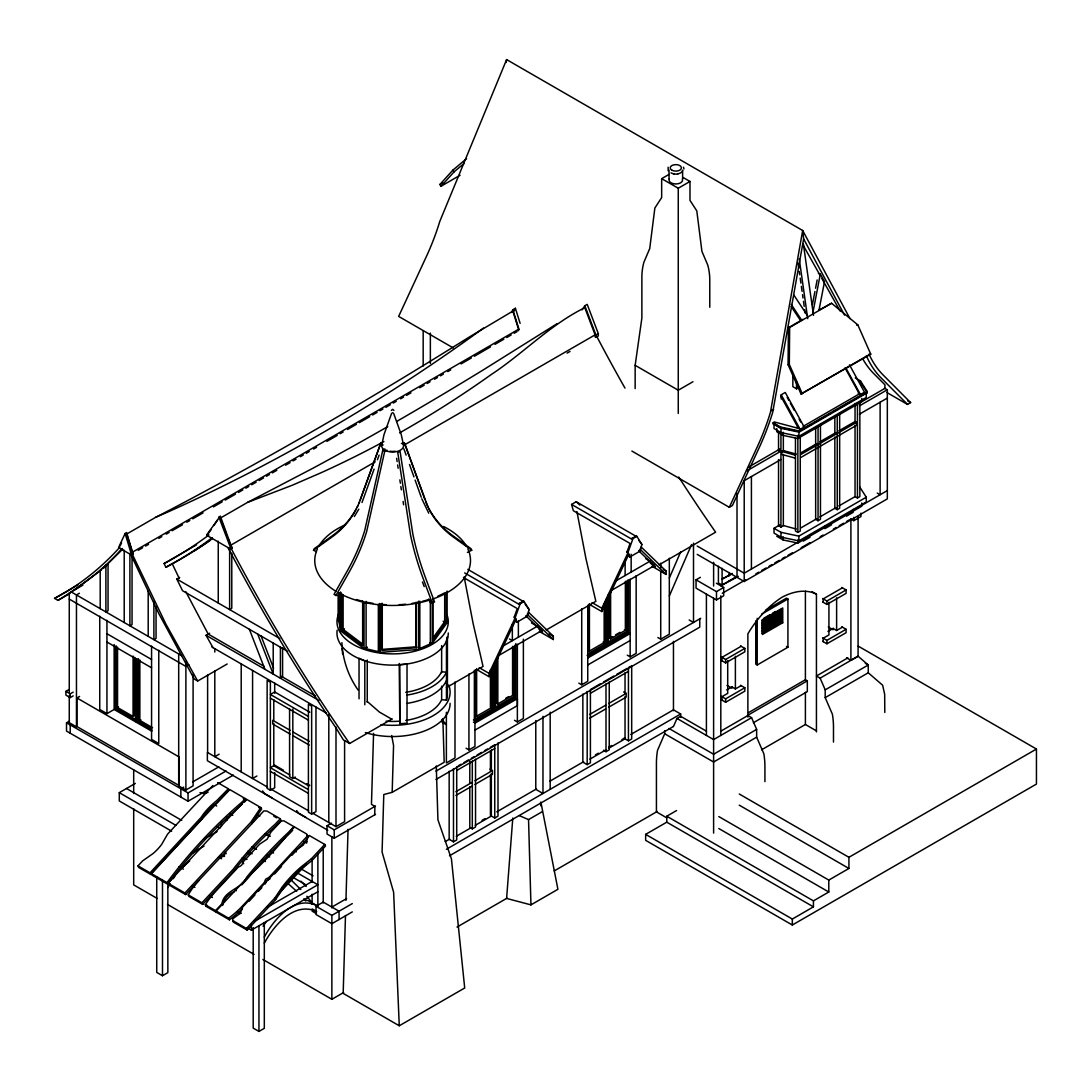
<?xml version="1.0" encoding="UTF-8"?>
<svg xmlns="http://www.w3.org/2000/svg" width="1091" height="1091" viewBox="0 0 1091 1091"><rect width="100%" height="100%" fill="white"/><g stroke="black" fill="none" stroke-linecap="round" stroke-linejoin="round"><path stroke-width="1.5" d="M514.475 720.292L517.366 721.942L517.366 644.317M818.768 310.212L831.56 303.257L857.812 324.873L870.768 354.166L801.039 394.015L788.07 364.708L788.411 327.736L802.867 319.39M802.267 393.728L789.311 364.435L789.652 327.464L831.56 303.257M308.398 837.329L307.062 835.379M345.492 915.567L343.174 993.383L399.265 1025.772L464.698 987.996L451.429 858.849L437.927 819.805L436.277 765.95M345.942 900.348L348.056 829.31M373.572 733.384L371.458 804.394L374.936 806.399L374.677 814.854M399.265 1025.772L393.619 892.233L382.082 852.057L383.787 794.534L392.174 792.339L393.565 745.535L391.696 735.579M269.163 877.314L269.913 878.923L266.463 880.764L265.277 883.901L264.54 881.719L265.713 879.155L269.163 877.314L307.648 835.733L306.585 833.96L294.475 826.951L289.647 832.119A335.114 254.121 -25.3 0 1 247.302 877.573L216.141 910.999L216.904 912.608L229.369 919.795A82.589 62.623 -25.3 0 0 242.325 908.517L242.625 907.071L295.593 850.23L303.093 845.225L309.299 835.515L324.75 844.434L325.5 846.03L312.19 860.322L301.211 869.036A114.091 86.516 -25.3 0 0 282.896 888.688L275.641 899.543L247.18 930.091L233.583 922.236L232.819 920.627L232.588 918.949L239.965 913.508L242.366 908.462M512.797 818.018L506.606 898.425L530.949 904.875L557.91 889.301L540.891 802.158M506.224 62.501L506.606 59.582L802.676 230.501L849.957 318.599M635.153 388.587L635.153 365.321L641.876 318.054L641.876 277.209A83.748 68.378 0 0 1 643.881 262.29L649.731 248.543L654.859 208.04L661.664 197.566L661.664 178.651L668.988 174.424M215.527 910.644L221.909 903.798C223.982 890.147 241.766 889.233 246.689 877.219A406.084 307.935 -25.3 0 1 289.033 831.765L293.847 826.596L283.851 820.841L281.287 820.991L270.991 832.01L267.186 839.143L259.672 844.148L242.898 862.163L242.202 864.263A5.223 3.955 -25.3 0 1 240.593 865.981L238.261 867.14L216.359 890.638A99.349 75.334 -25.3 0 0 205.258 904.725L206.022 906.321L216.291 912.253L215.527 910.644L205.258 904.725M729.306 507.301L756.936 447.61A168.628 97.358 -60 0 0 770.423 412.371L802.676 230.501L803.631 238.929L772.742 412.153A172.146 99.39 -60 0 1 758.995 448.128L732.429 505.501L729.306 507.301L631.88 451.06M812.386 304.689L814.936 291.515M815.563 288.215L817.159 279.978M813.013 311.985L820.323 274.086L818.427 273.391M818.946 310.458L824.523 281.573L820.323 274.086M381.618 445.674L384.005 434.613L391.505 413.598M384.973 448.987L382.764 450.256L364.721 530.485A122.942 70.983 -60 0 1 356.143 553.382L354.057 557.91A122.942 70.983 -60 0 1 347.102 571.261L334.023 594.39L335.933 595.495L339.11 595.154L340.747 592.277M386.896 450.092L384.687 451.36L366.644 531.603A122.942 70.983 -60 0 1 358.053 554.487L355.966 559.015A122.942 70.983 -60 0 1 349.025 572.366L335.933 595.495M222.673 905.394C223.655 898.998 228.66 893.965 234.456 891.511M393.21 412.984L392.215 412.739M446.464 700.095L447.419 695.935L447.419 636.776L446.464 640.935L446.464 700.095L441.637 699.726A50.732 29.293 0 0 1 405.757 720.442M463.47 577.507L517.284 608.587L514.202 617.111L516.057 621.584L517.025 622.129L527.267 616.224L529.121 609.596L524.062 601.441L523.107 600.882L518.866 604.223L464.643 572.911M571.575 504.424L573.348 510.711L630.066 543.468L626.984 551.991L629.807 557.024L640.049 551.105L641.903 544.491L636.844 536.322L635.889 535.776L631.648 539.104L571.575 504.424L576.212 501.737L636.285 536.417L635.889 535.776M360.344 499.692L380.827 443.041L358.898 503.401M374.077 469.144L361.994 502.501M377.431 459.788L379.109 455.111M517.025 622.129L515.157 617.656L520.23 603.664L524.062 601.441M629.807 557.024L627.939 552.551L633.012 538.545L636.844 536.322M306.83 842.266L307.294 840.997M506.606 59.582L439.768 221.473A168.628 97.358 -60 0 1 426.295 256.712L398.651 316.404L453.27 347.934M669.329 578.066L680.743 551.705M669.329 595.972L691.585 544.573M664.692 730.67L664.692 733.779L657.505 750.376A72.961 42.126 -60 0 0 656.427 763.114L656.427 811.881L666.683 817.8M673.502 726.456L676.979 718.437L680.661 716.31L706.45 731.188M357.275 507.015L359.607 501.887M316.417 551.678L313.526 550.232L314.222 548.718L332.1 535.926A122.942 96.963 24.9 0 0 341.592 528.044L344.442 525.153A122.942 96.963 24.9 0 0 356.171 509.033M476.44 669.41L489.027 676.679L489.027 673.352L515.47 617.274M489.027 676.679L516.179 619.088M589.222 604.291L601.809 611.56L601.809 608.232L627.53 553.683M601.809 611.56L628.962 553.969M125.11 533.499L118.578 547.546L131.629 555.087L133.157 554.201L126.624 532.626L125.11 533.499L131.629 555.087M120.105 545.964L121.551 543.004M511.502 312.531L512.865 309.749L515.402 308.276L520.107 323.331M514.052 311.058L515.402 308.276M391.355 410.421L392.624 409.357L393.892 410.421M357.971 505.501L355.461 510.547A122.942 96.963 24.9 0 1 343.747 526.667L340.897 529.558A123.01 97.017 24.9 0 1 331.405 537.44L313.526 550.232M358.816 509.156L354.33 516.534M668.142 167.223L668.142 170.714M167.85 887.488L170.087 883.642M264.308 937.114C273.868 919.113 295.429 893.979 317.876 906.198L308.385 900.771L304.266 899.57M264.308 943.183C273.855 925.509 294.243 901.125 316.635 911.558M247.18 930.091L246.43 928.482L274.877 897.948L282.146 887.092A114.091 86.516 -25.3 0 1 300.461 867.44L311.426 858.726L324.75 844.434M206.99 534.44L220.273 516.07L232.11 548.296L230.678 549.128L206.99 535.449L211.163 529.558M213.891 525.507L217.532 520.121M582.048 309.871L584.817 305.766L587.217 304.375L598.318 333.628L598.318 336.001L595.918 337.392L595.918 335.019L584.817 305.766M185.675 894.579L168.71 884.774L167.946 883.178L246.266 799.13L260.804 807.517L250.875 822.205L184.924 892.983L185.675 894.579L263.831 810.913L266.927 811.063L280.251 818.755L281.014 820.35L276.2 825.519A305.207 231.442 -25.3 0 0 233.842 870.959L202.694 904.398L189.002 896.488L188.238 894.893A75.565 57.305 -25.3 0 1 198.889 880.56M251.639 823.8L261.567 809.113L260.804 807.517M798.407 386.05L796.539 388.819L792.857 386.678L792.857 375.018M173.224 878.705L174.874 876.318M263.108 926.191L266.395 921.431M379.491 603.514L379.491 650.059L378.345 651.668L366.099 648.75L367.258 647.14L364.026 648.572L340.392 630.789L340.392 592.549M432.5 638.63L444.692 621.652L444.692 593.613M446.26 592.345L446.26 622.034L433.127 640.322L433.127 599.082M429.759 642.79L432.268 643.376L447.119 622.675L447.119 591.077M78.143 584.749L54.55 598.373L57.987 600.364C81.252 585.962 103.986 569.475 122.015 548.459M460.061 175.269L441.105 186.206L439.878 184.502L452.833 170.169L466.58 158.645M441.105 186.206L454.061 171.873L464.07 163.486M119.696 547.368C101.136 567.947 79.179 585.594 54.55 598.373M122.669 549.196L103.413 568.138L108.05 564.047L108.05 610.701L105.895 611.942L105.895 565.288L108.05 564.047M217.641 782.602L228.346 788.779L229.11 790.375L217.518 802.212A62.842 47.649 -25.3 0 0 201.78 819.096L150.79 874.437L138.734 867.481L137.984 865.872L142.635 860.881L153.313 853.353A49.259 37.353 -25.3 0 0 161.673 844.379L167.591 834.11L212.827 785.561M150.79 874.437L150.026 872.827L201.03 817.486A62.842 47.649 -25.3 0 1 216.754 800.617L228.346 788.779M203.09 815.782L212.268 805.935M242.188 804.122A432.486 327.955 -25.3 0 0 167.769 884.242L152.017 875.146L151.267 873.55L229.587 789.489L245.339 798.585L246.102 800.194L244.302 802.13M245.339 798.585L242.638 801.49A432.486 327.955 -25.3 0 0 167.005 882.633L167.782 884.242M202.694 904.398L201.93 902.803L233.092 869.363A305.207 231.442 -25.3 0 1 275.437 823.91L280.251 818.755M241.875 884.787L247.439 878.814A406.084 307.935 -25.3 0 1 285.978 836.988M292.688 830.265L289.797 833.36A406.084 307.935 -25.3 0 0 286.933 836.074M264.513 882.305L242.611 905.803A82.589 62.623 -25.3 0 1 228.605 918.199L216.141 910.999M249.13 901.221L254.899 895.029M258.362 891.32L261.813 887.61M274.55 873.946L281.492 866.486M291.924 855.303L306.98 839.143M281.914 888.838L302.562 866.69M277.769 894.852L306.435 864.086M181.311 868.518L189.684 860.867M105.895 565.288L100.208 570.402L100.208 608.655M101.054 570.198L73.724 590.381M595.127 336.928L595.127 334.842L584.817 307.676C550.069 324.791 523.271 353.457 491.127 374.622A1468.241 1154.019 86 0 1 399.551 432.909M483.463 328.064L469.771 338.033A2465.074 1876.329 -86.1 0 1 170.401 510.874L155.618 517.352L126.624 534.085L132.311 552.251L518.552 329.264L512.865 311.085L468.68 337.405A2465.074 728.324 -42.6 0 1 169.31 510.247L155.618 517.352M190.925 853.98L199.571 849.098M557.065 323.7L483.122 369.999A1468.241 324.641 -39.2 0 1 396.647 421.467M82.861 585.144L69.265 593.095L69.265 692.212M439.878 184.502L442.796 182.824M661.664 178.651L678.261 188.238L689.989 181.461L689.989 200.376L696.794 210.863L701.922 251.353L707.773 265.113A83.748 68.378 0 0 1 709.764 280.019L709.777 307.253M138.216 550.314L142.635 547.764M145.58 546.059L148.526 544.354M158.85 538.395L161.795 536.69M166.214 534.14L169.173 532.435M172.119 530.731L182.429 524.785M186.861 522.221L189.807 520.53M192.752 518.825L203.076 512.865M213.4 506.906L222.237 501.805M225.182 500.101L235.506 494.141M238.452 492.436L242.87 489.886M245.83 488.182L248.775 486.477M251.721 484.772L256.14 482.222M259.099 480.517L263.517 477.967M266.463 476.262L269.409 474.558M272.355 472.867L276.787 470.303M285.624 465.202L290.056 462.652M293.002 460.947L295.947 459.243M300.366 456.693L303.312 454.988M306.271 453.283L309.217 451.579M313.635 449.028L316.581 447.324M326.905 441.364L337.228 435.418M340.174 433.713L343.12 432.009M347.538 429.459L356.389 424.344M359.334 422.64L369.658 416.694M372.604 414.989L377.022 412.439M379.982 410.734L382.927 409.03M385.873 407.325L390.292 404.775M393.237 403.07L396.197 401.365M400.615 398.815L403.561 397.11M406.507 395.406L410.939 392.855M419.776 387.755L424.194 385.191M427.154 383.5L430.099 381.795M434.518 379.245L437.464 377.541M440.423 375.836L443.369 374.131M447.787 371.581L450.733 369.876M461.057 363.917L471.38 357.957M474.326 356.266L490.541 346.897M494.959 344.347L503.81 339.233M506.756 337.542L511.174 334.978M514.12 333.273L517.079 331.582M131.629 554.378L133.157 553.505M57.987 600.364L69.783 593.545M79.384 593.259L76.465 594.95L76.465 726.838L69.265 722.692L69.265 695.608M220.273 518.143L247.63 502.351L313.553 467.903A1468.241 324.641 -39.2 0 0 387.741 426.595M206.99 535.449L208.422 534.617M212.35 537.577A1078.931 622.92 60 0 1 171.314 564.402L165.887 567.32L164.1 563.542L196.571 544.804M165.887 567.32L171.778 563.911M230.583 545.309L375.209 461.807M404.734 444.76L595.127 334.842M595.918 335.019L598.318 333.628M567.088 353.129L570.034 351.425M287.669 651.395L182.538 590.708L176.81 579.089L179.688 577.425M230.678 549.128L232.11 547.287M73.165 695.908L70.206 697.599L65.896 695.103L65.896 691.367L68.842 689.662M65.896 691.367L70.206 693.862L73.165 692.158M76.943 697.967L179.169 756.99L179.169 785.588L76.943 726.565L76.943 697.967L79.588 696.453M212.977 647.631L206.035 635.303L209.636 633.23M233.351 775.087L188.047 801.244L66.524 731.079L66.524 722.774L69.469 721.069M188.838 664.733L185.893 666.437L69.265 599.109M99.745 616.183L99.745 709.477L106.945 713.623L114.146 709.477L151.799 731.215M115.141 646.377L115.141 708.891L116.11 708.332L136.416 720.06M117.542 647.113L117.542 707.513L118.496 706.954M692.976 381.727L678.261 390.223L635.153 365.321M117.542 707.513L133.061 716.46L134.016 715.914L134.016 657.191M130.224 553.192L158.795 613.565L194.253 679.025L197.689 681.016L227.187 663.996M137.466 659.25L137.466 721.778L138.421 721.219L151.472 728.761M139.853 660L139.853 720.387L140.821 719.842M781.211 399.006L781.211 394.792L785.247 392.46L804.217 427.031L800.18 429.363L796.798 427.399M799.417 387.155L796.539 388.819L796.539 381.714M770.846 410.939L773.574 409.357M801.039 394.015L868.081 355.298M171.628 831.178L119.287 800.958L119.287 792.652L135.325 783.393M219.127 754.195L214.804 756.69L214.804 670.624M803.099 426.39L859.34 393.906L845.048 367.844M858.208 393.251L860.472 394.56L864.495 392.228L849.48 364.858M772.837 422.558L780.515 426.99L799.062 430.945L867.236 391.587L860.404 380.882L855.276 377.922M798.857 431.572L812.045 423.963M814.977 422.272L825.232 416.353M828.164 414.662L831.097 412.971M834.029 411.266L838.433 408.73M841.352 407.038L851.621 401.12M854.553 399.429L864.808 393.51M183.779 787.088L180.847 788.779L180.847 797.085M192.534 782.029L218.841 766.837M867.236 391.587L867.236 392.774L799.062 432.131L780.515 428.19L772.837 423.758M178.692 653.973L178.692 785.861L185.893 790.02L193.093 785.861L193.093 674.129M780.979 432.554L780.979 427.781L774.01 423.758L774.01 428.531L780.979 432.554L798.857 436.359L866.268 397.438L866.268 392.651M748.631 467.071L780.174 448.851M66.524 722.774L188.047 792.925L226.042 770.996M747.158 470.698L780.938 451.183L778.538 449.806M859.408 405.879L887.324 389.773L887.324 498.887L744.212 581.517L697.204 554.378M795.475 458.179L781.811 454.456L781.811 451.469L783.338 450.583L796.253 454.101M518.866 604.223L522.344 602.205M780.938 459.502L744.212 480.708L744.212 581.517M859.408 414.198L887.324 398.079M800.794 452.847L816.927 443.532M819.859 441.841L835.979 432.541M838.911 430.836L855.044 421.535L856.476 422.367L856.476 425.354L800.767 457.511M800.767 454.524L856.476 422.367M256.903 776.015L252.58 778.497L252.58 670.488M886.833 392.487L907.507 404.42L910.63 402.606L882.987 374.84A168.628 97.358 -60 0 1 869.513 355.148L869.091 354.207M502.215 646.513L537.263 626.275L541.763 630.625L497.755 656.046M614.997 581.394L650.045 561.156L654.545 565.52L611.996 590.081M227.992 547.614A1078.931 622.92 60 0 0 335.919 727.82L343.379 739.889L349.611 743.489L392.133 718.942M446.396 687.603L483.054 666.437L473.167 623.752L464.193 577.03M546.264 629.957L595.85 601.332L585.949 558.633L576.934 511.611M659.046 564.838L715.601 532.19A1074.758 620.52 60 0 1 678.725 477.053M270.377 790.266L270.377 682.257L267.131 680.389L267.131 788.398L270.377 790.266L274.687 787.784L274.687 772.592M289.579 708.891L289.579 776.669L292.824 778.538L295.334 777.092M204.058 839.102L217.068 831.587M191.048 853.585L204.058 846.084M859.681 486.886L866.268 497.21L866.268 501.983L798.857 540.904L780.979 537.099L774.01 533.076L774.01 528.303L779.847 524.935M778.538 459.529L778.538 525.685L780.938 527.076L783.338 525.685L783.338 454.401M716.392 583.249L723.688 587.463L723.688 595.781L716.487 599.927L696.058 588.144L696.058 579.826L700.381 577.33M505.719 698.281L508.665 696.576M625.361 581.298L625.361 630.312L610.619 638.821L609.664 638.276L612.61 636.571M615.556 634.867L619.974 632.316M800.794 527.949L816.927 518.634M819.859 516.943L835.979 507.629M838.911 505.938L855.044 496.637L857.444 498.014L859.844 496.637L859.844 401.638M475.676 669.997L475.676 715.628L476.644 716.187L491.373 707.677L491.373 670.488M496.882 659.441L496.882 703.381L497.837 703.94L512.579 695.431L512.579 646.418M588.458 604.878L588.458 650.509L589.426 651.068L604.155 642.558L604.155 603.678M795.462 437.736L795.462 531.031L797.862 532.408L800.262 531.031L800.262 436.032M815.659 427.781L815.659 519.371L818.059 520.762L820.459 519.371L820.459 424.385M834.847 437.041L834.847 508.283L837.247 509.674L839.647 508.283L839.647 413.298M473.399 719.951L492.696 708.809L492.696 668.647M513.888 646.363L513.888 696.576L494.605 707.704L495.559 708.264L514.857 697.122L514.857 645.245M587.572 654.041L605.478 643.69L605.478 601.85M608.764 641.794L626.67 631.457L626.67 581.244M311.644 814.104L311.644 706.095L308.412 704.227L308.412 812.236L311.644 814.104L315.967 811.609L315.967 706.968M493.65 665.851L493.65 709.368L474.367 720.51L474.367 670.297M587.149 655.391L606.432 644.249L606.432 599.054M473.412 722.324L515.811 697.831L515.811 643.608M587.613 656.387L628.593 632.725L628.593 580.194M474.953 723.156L517.366 698.676L517.366 705.632L474.953 730.111M587.749 658.037L630.148 633.557L626.67 631.457M774.01 528.303L780.979 532.326L798.857 536.131L866.268 497.21M720.81 585.799L736.889 576.525M797.33 542.541L744.212 573.198L697.204 546.059M809.127 535.722L812.072 534.017M815.032 532.313L817.977 530.608M835.679 520.393L838.638 518.689M856.34 508.474L887.324 490.582M776.765 536.267L783.12 539.95L797.862 543.073L861.754 506.183L861.754 503.006M587.749 664.992L630.148 640.512M803.29 541.122L810.013 537.249M831.601 524.771L824.891 528.658L824.891 525.671M846.48 516.193L853.203 512.306L853.203 509.32M696.058 579.826L716.487 591.622L723.688 587.463M722.269 593.272L745.658 579.771M755.886 573.866L758.804 572.175M761.736 570.484L766.114 567.961M769.046 566.27L771.964 564.579M774.883 562.888L779.274 560.365M782.192 558.674L785.125 556.983M788.043 555.292L792.434 552.769M801.203 547.696L809.972 542.636M820.2 536.731L823.119 535.04M833.347 529.135L836.279 527.444M839.197 525.767L843.588 523.23M846.507 521.539L849.425 519.848M850.83 518.975L853.776 520.68L860.976 516.52L860.976 513.193M375.509 814.377L334.241 838.202L327.041 834.042L327.041 825.737L331.459 823.173M392.174 792.339L444.187 762.295L442.851 718.778M313.09 813.436L336.001 826.664L344.592 821.687L344.592 740.68M466.062 748.249L468.939 749.912L474.953 746.435L474.953 670.488M517.366 721.942L523.38 718.464L523.38 639.149M578.844 683.13L581.721 684.793L587.749 681.316L587.749 605.369M627.27 655.173L630.148 656.837L636.162 653.359L636.162 575.721M657.846 637.512L660.723 639.176L669.329 634.212L669.329 558.265M327.041 825.737L334.241 829.883L375.509 806.058M435.936 771.173L700.708 618.311M458.179 765.909L461.111 764.218M464.043 762.527L468.421 759.991M471.353 758.3L474.271 756.608M477.203 754.917L481.595 752.395M484.513 750.703L487.445 749.012M490.364 747.321L494.755 744.785L494.755 818.018L498.001 816.136L498.001 742.916M600.65 683.648L590.408 689.567L590.408 762.786L587.176 764.655L582.853 762.159L582.853 694.053M603.582 681.957L613.824 676.052M616.742 674.361L626.984 668.442M630.612 666.356L628.443 667.597L628.443 740.83L631.689 738.962L631.689 665.728M435.936 779.492L699.754 627.175L699.754 618.87M456.72 770.491L494.755 748.535M590.408 693.303L628.443 671.347M766.005 609.964L786.488 598.141L787.92 598.973L787.92 647.236L757.209 664.978L755.763 664.146L755.763 620.861M761.6 614.165L787.92 598.973M455.888 791.698L471.98 782.411M474.912 780.72L492.464 770.587L492.464 774.324L474.912 784.456M589.576 714.51L605.669 705.222M608.601 703.531L626.152 693.399L626.152 697.135L608.601 707.268M455.888 795.434L471.98 786.147M589.576 718.246L605.669 708.959M763.85 618.242L769.673 614.874M772.578 613.197L775.483 611.519M761.913 620.465L782.261 608.723L782.261 610.387L761.913 622.129M267.309 907.317L312.108 881.46M761.913 623.247L782.261 611.492L782.261 613.156L761.913 624.898M761.913 626.016L782.261 614.26L782.261 615.924L761.913 627.68M254.271 921.5L317.876 884.774L297.488 873.005M761.913 628.784L782.261 617.029L782.261 618.692L761.913 630.448M156.736 876.987L156.736 972.408L162.491 975.736L167.85 972.64L167.85 882.319M761.913 631.553L782.261 619.811L782.261 621.461L761.913 633.216M741.157 646.281L721.956 657.355L721.956 660.764M842.416 587.817L823.214 598.891L823.214 602.3M782.738 622.743L762.391 634.498L762.391 619.702L782.738 607.946L782.738 622.743L781.306 620.915M248.503 928.482L251.38 930.146L317.876 891.756M721.328 657L725.638 659.482L744.839 648.409L744.839 651.818L725.638 662.892L721.328 660.396M822.587 598.523L826.91 601.018L846.098 589.945L846.098 593.354L826.91 604.428L822.587 601.932M352.311 911.885L331.869 923.695L316.035 914.544L316.035 906.239L323.222 902.08L339.069 911.23L339.069 919.536M331.869 907.071L346.597 898.561M445.237 841.611L449.656 839.061M482.045 820.364L484.99 818.659M496.773 811.854L536.527 788.902M549.782 781.251L583.644 761.709M595.427 754.904L598.373 753.199M608.683 747.253L611.628 745.548M621.925 739.603L624.87 737.898M630.762 734.502L673.461 709.846L680.661 714.005L680.661 717.332M456.243 836.306L470.862 827.864M475.253 825.328L491.345 816.041L491.345 773.683M589.931 759.131L606.023 749.831M608.942 748.153L625.034 738.852L625.034 696.494M469.798 786.761L469.798 827.428L472.308 828.874L475.54 827.005L475.54 759.227M603.487 750.24L605.996 751.699L609.242 749.817L609.242 682.039M449.165 771.228L449.165 839.347L453.488 841.843L456.72 839.975L456.72 766.755M316.035 906.239L331.869 915.376L352.311 903.58M446.369 849.275L680.661 714.005M726.674 689.935L732.156 686.757M827.933 631.457L833.415 628.293M727.015 685.393L731.884 688.203L731.884 686.921L735.389 688.953L741.157 685.625M828.233 626.957L833.101 629.766L833.101 628.484L836.62 630.503L842.416 627.161M449.492 855.78L673.297 726.565M721.328 696.344L725.638 698.84L744.839 687.753L744.839 691.162L725.638 702.249L721.328 699.754M822.587 637.88L826.91 640.376L846.098 629.289L846.098 632.698L826.91 643.772L822.587 641.29M519.33 815.632L528.549 819.6L542.363 811.622M748.521 712.628L805.403 679.734L805.403 591.254M747.512 715.423L807.326 680.839L805.403 679.734M720.756 731.202L747.88 715.532L751.576 717.673L756.649 729.388L756.649 737.161L763.85 753.758A72.961 42.126 60 0 1 764.927 766.496L764.927 781.633M847.857 657.873L816.436 676.011L820.132 678.138L825.205 689.853L825.205 697.626L832.406 714.237A72.961 42.126 60 0 1 833.483 726.961L833.483 742.098M751.576 717.673L713.609 739.589L676.979 718.437M846.575 657.832L850.898 660.328L858.085 656.168L858.085 516.561M820.132 678.138L858.085 656.223L868.259 665.005L868.259 672.779L882.646 685.23L884.665 694.285L884.801 712.478M753.349 722.76L807.326 691.599L807.326 680.839M756.649 729.388L713.609 754.236L669.015 728.488M825.205 689.853L868.259 665.005L865.299 663.301M756.649 737.161L713.609 762.009L664.692 733.779M825.205 697.626L868.259 672.779M253.194 927.568L253.194 1028.104L258.949 1031.418L264.308 1028.336L264.308 922.686M761.641 749.762L805.403 724.492L816.436 730.875M262.863 959.466L331.869 999.301L343.651 992.51M457.02 927.05L507.083 898.138M554.201 870.945L657.273 811.431M666.778 816.218L813.436 900.88L813.436 906.853L666.778 822.178L666.778 816.218L676.543 810.572M858.208 646.131L1036.45 749.04L1036.45 784.061L792.325 925.018L645.654 840.343L645.654 834.37L666.778 822.178M739.262 794.003L848.921 857.308L1036.45 749.04M718.792 816.573L828.792 880.082L848.921 868.463L848.921 857.308M813.436 900.88L828.792 892.015L828.792 880.082M645.654 834.37L792.325 919.045L813.436 906.853M164.1 563.542L169.255 560.774A1074.758 620.52 60 0 0 208.899 534.985M732.197 573.43L722.092 579.144L732.238 573.702M729.293 580.903L736.67 576.948M718.41 566.161L718.41 582.935L722.092 585.062L738.321 576.362M467.384 552.401L471.721 550.232L471.026 548.718L453.147 535.926A123.01 97.017 -24.9 0 1 443.655 528.044L440.805 525.153A123.01 97.017 -24.9 0 1 429.077 509.02M341.769 593.681L341.769 629.971L344.456 628.771M417.989 647.14L419.83 648.518L430.331 643.867L430.331 599.873M208.026 792.339L203.512 793.566L200.021 792.612M247.63 502.351L291.993 485.359L321.572 472.526A1468.241 1154.019 86 0 0 383.882 441.569M432.213 602.818L434.559 602.027L425.313 577.207A123.01 50.213 71.6 0 1 420.403 562.956L418.917 558.156A123.01 50.213 71.6 0 1 412.848 534.126L400.097 451.579L397.738 452.356L410.502 534.931A122.942 50.186 71.6 0 0 416.571 558.933L418.044 563.733A123.01 50.213 71.6 0 0 422.953 577.998L432.213 602.818L429.963 602.055L428.818 598.973M220.805 857.062L224.351 855.276L225.442 852.085L226.192 853.68M788.411 327.736L789.652 327.464M856.585 325.159L857.812 324.873M788.07 364.708L789.311 364.435M869.541 354.452L870.768 354.166M401.42 443.505L404.42 443.041L405.129 444.555L424.917 499.692M221.405 856.571L224.569 856.258M677.756 174.096L673.897 174.096M381.836 648.422L382.273 650.372L416.271 647.781L416.271 603.255M379.491 650.059L380.023 652.391L418.521 649.472L418.521 601.25M399.824 723.742L407.025 723.183L407.025 664.024L399.824 664.569L399.824 723.742L399.197 663.478M380.118 444.555L383.132 445.019M782.602 428.122L790.73 429.854M793.975 430.536L797.235 431.231M776.765 428.545L776.765 431.722L783.12 435.391L797.862 438.527L884.924 388.382L884.924 384.796L873.741 373.572A172.119 99.376 -60 0 1 863.186 359.635M443.123 621.284L446.26 622.034M774.037 421.876L798.489 428.381L780.829 396.197M781.811 451.469L795.475 455.192M783.338 525.521L796.253 529.04M246.989 853.339L250.166 854.348M242.216 857.908L246.989 859.408M262.576 860.049L265.358 861.522M391.751 719.16L379.491 712.137L367.258 701.472M683.075 177.465L689.989 181.461M907.685 400.902L910.63 402.606M884.446 388.11L887.324 389.773M877.246 493.077L880.123 494.741L880.123 402.238M841.788 587.449L846.098 589.945M812.127 591.717L816.436 594.213L816.436 731.897M841.788 626.793L846.098 629.289M781.306 610.933L782.261 611.492M782.261 613.156L781.306 612.596L782.261 614.26M782.261 617.029L781.306 615.365M782.261 618.692L781.306 618.147L782.261 619.811M632.044 537.986L633.012 538.545M641.903 544.491L638.644 540.209M639.094 550.546L640.049 551.105M645.722 558.674L650.045 561.156M663.328 569.488L666.124 571.111L666.124 574.425L652.132 566.352M650.236 563.024L654.545 565.52M652.936 565.479L655.432 566.925L651.436 564.047M626.984 551.991L627.939 552.551M786.488 646.404L787.92 647.236M740.516 645.913L744.839 648.409M689.185 619.974L693.508 622.47L693.508 543.141M382.764 450.256L384.687 451.36M740.516 685.257L744.839 687.753M592.018 602.587L601.809 608.232M624.407 629.766L625.361 630.312M603.2 641.999L604.155 642.558M605.478 643.69L606.432 644.249M467.821 569.393L523.503 601.536L523.107 600.882M519.261 603.105L520.23 603.664M529.121 609.596L525.085 604.073M526.312 615.665L527.267 616.224M531.494 622.947L537.263 626.275M549.141 633.803L553.342 636.217L553.342 639.544L539.349 631.471M538.886 628.975L541.763 630.625M540.154 630.598L542.65 632.044L539.99 630.121M514.202 617.111L515.157 617.656M623.643 691.953L626.152 693.399M509.47 638.999L512.347 640.662L512.347 624.461M624.134 738.334L628.443 740.83M739.262 805.158L848.921 868.463M479.235 667.692L489.027 673.352M513.888 696.576L514.857 697.122M718.792 828.519L828.792 892.015M491.373 707.677L490.418 707.118L490.418 669.929M492.696 708.809L493.65 709.368M442.06 722.201L446.383 724.697L441.923 719.555M176.81 579.089L279.828 638.562M132.311 553.71L133.157 554.201M489.954 769.141L492.464 770.587M263.858 666.192L208.19 634.062L185.852 591.772M281.437 676.338L315.122 695.799M206.035 635.303L318.899 700.463M211.927 647.018L326.4 713.105M494.755 818.018L490.432 815.523L490.432 774.651M309.803 712.232L274.687 691.953L270.377 694.449L308.412 716.419M270.377 698.199L308.412 720.155M71.174 591.895L181.515 655.596M290.22 730.384L272.668 720.251L272.668 723.988L290.22 734.12M293.152 732.075L309.244 741.362M293.152 735.811L309.244 745.098M106.945 633.721L151.567 659.482M106.945 642.026L151.567 667.801M283.469 770.246L274.687 765.186L270.377 767.682L308.412 789.639M306.871 783.761L309.803 785.452M289.879 774.992L273.786 765.705L273.786 723.347M294.27 777.528L308.889 785.97M270.377 771.419L308.412 793.375M267.581 787.157L207.372 752.395L207.372 760.713L327.777 830.224M270.513 788.848L308.685 810.899M139.853 720.387L152.549 727.724M271.795 797.698L264.595 793.539L262.59 790.907M305.875 817.377L298.675 813.218L296.67 810.586M115.141 708.891L135.448 720.619L135.448 658.091M137.466 721.778L151.963 730.152M243.238 798.544L246.102 800.194M258.649 807.435L261.567 809.113M273.786 816.177L276.678 817.841M256.917 814.418L259.835 816.109M303.734 841.447L306.653 843.138M265.945 833.701L270.336 836.238M213.768 804.326L216.686 806.017M229.86 813.613L232.778 815.304M264.963 833.892L269.354 836.415M270.65 851.335L273.582 853.026M301.375 869.063L313.076 875.828M217.082 826.596L219.959 828.246M252.13 846.821L256.521 849.357M266.763 855.262L269.682 856.953M247.739 851.266L252.13 853.803M262.372 859.722L265.29 861.413M293.097 877.45L306.257 885.06M126.488 788.493L181.747 820.391M119.287 792.652L175.992 825.396M312.108 908.939L316.431 911.421M218.527 857.117L221.405 858.781L221.405 855.399M312.108 911.149L316.431 913.644M179.019 866.622L183.411 869.159M238.315 911.64L241.247 913.331M191.989 885.647L194.907 887.338M209.54 895.779L212.472 897.47M237.333 911.831L240.265 913.522M137.984 865.872L150.026 872.827M151.267 873.55L167.018 882.646M167.946 883.178L184.924 892.983M188.238 894.893L201.93 902.803M232.819 920.627L246.43 928.482M157.172 898.438L133.688 884.883L133.688 808.758M167.441 904.384L254.067 954.38M471.721 550.232L453.856 537.44A123.01 97.017 -24.9 0 1 444.364 529.558L441.514 526.667A122.942 96.963 -24.9 0 1 429.786 510.547L425.654 501.887M362.689 644.099L343.12 629.371L343.12 594.731M341.769 629.971L362.648 645.681L362.648 601.141M287.888 883.383L296.67 891.374M576.212 501.737L579.907 505.092M300.952 881.187L306.176 886.451M291.297 880.164L300.816 889.533M641.113 546.946L666.124 571.111M639.926 549.114L666.124 574.425M638.767 550.832L652.036 563.638M528.33 612.065L553.342 636.217M527.144 614.233L553.342 639.544M525.985 615.938L539.254 628.757M907.507 404.42L880.942 377.731A172.146 99.39 -60 0 1 867.195 357.63L866.363 355.789M303.803 898.861L305.794 901.043M306.857 896.284L312.108 902.871M358.189 690.126C348.288 676.27 342.724 659.66 341.892 642.667M452.833 170.169L454.061 171.873M793.812 295.006L807.245 315.313M791.261 304.444L801.803 320.359L799.921 319.649L791.125 306.394M861.249 383.405L867.236 392.774M197.689 681.016L165.941 624.202L132.134 553.873M428.722 513.165L421.808 498.764M802.703 244.398L820.132 275.45M821.796 278.41L840.056 310.962M846.234 368.622L860.472 394.56M787.211 397.424L788.793 400.329M790.389 403.22L794.357 410.461M799.13 419.149L800.712 422.04M781.211 394.792L800.18 429.363M803.631 238.929L844.529 315.122M683.525 167.223L683.975 168.969M179.251 578.421L172.201 563.679L177.628 560.747A1078.931 622.92 60 0 0 212.472 538.49M311.426 858.726L312.19 860.322M295.593 850.23L296.343 851.826M274.877 897.948L275.641 899.543M242.898 862.163L243.648 863.758M235.547 889.165L236.311 890.761M228.605 918.199L229.369 919.795M427.972 507.015L404.42 443.041M261.063 635.93L273.596 668.237M257.708 634.103L273.214 674.088L273.214 643.063M249.389 629.302L264.908 669.301M220.846 519.657L226.001 533.24M228.292 539.268L230.01 543.809M218.827 516.902L230.678 548.118M422.476 581.98L424.208 586.617M403.902 448.865L406.138 455.111M409.493 464.466L413.966 476.931M415.098 480.054L421.249 497.21M393.742 413.598L401.256 434.613L403.643 445.674M512.865 309.749L518.989 329.305M416.271 647.781L415.835 602.968M396.647 458.315L397.138 461.629M397.629 464.957L398.133 468.271M399.865 479.876L400.37 483.204M400.861 486.518L401.352 489.832M403.097 501.451L403.588 504.765M803.371 243.92L813.491 315.354M799.253 258.881L807.722 318.681M798.067 263.163L798.776 268.141M799.253 271.468L799.717 274.782M800.194 278.11L800.889 283.101M801.367 286.415L802.076 291.406M802.54 294.72L803.017 298.048M803.481 301.361L804.19 306.353M804.653 309.68L805.131 312.994M233.351 920.545L233.583 922.236M342.683 654.218L342.029 648.49M540.577 802.499L540.863 805.881M528.549 819.6L530.949 904.875M861.754 398.46L861.754 401.638M860.404 380.882L860.404 382.068M857.444 403.029L857.444 498.014M855.044 403.493L855.044 422.122M855.044 425.354L855.044 496.637M853.776 517.352L853.776 520.68M850.898 519.016L850.898 660.328M837.247 414.689L837.247 509.674M836.62 597.841L836.62 630.503M834.847 416.694L834.847 433.659M828.928 602.273L828.928 634.935L823.214 638.235L823.214 641.644M826.91 601.018L826.91 604.428M826.91 640.376L826.91 643.772M818.059 425.763L818.059 520.762M805.403 692.185L805.403 724.492M799.062 430.945L798.857 436.359M798.857 536.131L798.857 540.904M797.862 435.35L797.862 532.408M797.862 539.895L797.862 543.073M792.325 919.045L792.325 925.018M783.338 434.082L783.338 451.06M783.12 432.213L783.12 435.391M783.12 536.758L783.12 539.95M780.938 433.782L780.938 527.076M780.979 532.326L780.979 537.099M780.515 426.99L780.515 428.19M778.538 432.391L778.538 451.06M757.209 618.365L757.209 664.978M751.413 476.549L751.413 569.052M747.88 717.087L747.88 633.803A75.415 43.531 -60 0 1 782.165 597.159A75.415 43.531 -60 0 1 816.436 594.213M737.011 493.364L737.011 577.357M735.389 656.277L735.389 688.953M729.293 572.516L729.293 575.871M727.711 660.71L727.711 693.385L721.956 696.713L721.956 700.108M725.638 659.482L725.638 662.892M725.638 698.84L725.638 702.249M722.092 568.288L722.092 585.062M720.81 595.822L720.81 735.429M716.487 591.622L716.487 599.927M713.609 562.288L713.609 586.044M713.609 598.277L713.609 833.115M706.409 594.118L706.409 735.429M682.611 178.951L682.611 170.087A6.791 3.914 0 0 1 682.38 171.096M678.261 188.238L678.261 413.475M673.461 641.372L673.461 710.732M669.042 170.087L669.042 178.951M660.723 563.229L660.723 568.302M660.723 571.67L660.723 639.176M631.157 554.255L631.157 572.066M630.148 579.198L630.148 656.837M627.639 580.126L627.639 632.003L608.342 643.144L608.342 594.609M625.129 560.965L625.129 575.543M625.034 672.765L625.034 693.099M610.619 591.499L610.619 638.821M609.664 592.631L609.664 638.276M607.387 597.582L607.387 644.958M605.996 683.907L605.996 751.699M589.426 603.746L589.426 651.068M587.176 691.435L587.176 764.655M581.721 608.846L581.721 684.793M550.178 712.205L550.178 789.338M542.977 716.364L542.977 793.498L535.776 789.338L535.776 720.592M518.552 329.264L518.552 330.723M518.375 620.984L518.375 637.185M497.837 656.618L497.837 703.94M495.559 661.405L495.559 708.264M494.605 664.392L494.605 710.077M491.345 749.953L491.345 770.287M490.432 750.813L490.432 771.242M476.644 668.851L476.644 716.187M472.308 761.095L472.308 828.874M469.798 761.341L469.798 783.365M468.939 673.965L468.939 749.912M454.988 682.011L454.988 757.959L446.383 762.936L446.383 712.3M453.488 768.623L453.488 841.843M441.637 645.64L441.637 672.683M441.637 686.212L441.637 699.726M432.268 601.823L432.268 643.376M430.359 333.137L430.359 363.412M423.172 330.668L423.172 365.976M419.83 601.141L419.83 648.518M416.053 602.287L416.053 646.813L382.055 649.404L382.055 603.214M382.273 604.196L382.273 650.372M380.023 604.182L380.023 652.391M378.345 604.291L378.345 651.668M367.258 660.041L367.258 702.304M366.099 601.359L366.099 648.75M364.803 704.772L364.803 660.819L359.034 658.268L359.034 698.826M364.026 602.014L364.026 648.572M340.624 592.345L340.624 629.575L338.906 621.993L338.906 593.231M338.128 595.931L338.128 620.874M336.001 727.083L336.001 826.664M334.241 829.883L334.241 838.202M331.869 836.906L331.869 907.957M331.869 915.376L331.869 999.301M328.8 714.496L328.8 822.505M323.222 847.748L323.222 903.007M317.876 853.503L317.876 906.007M312.108 858.644L312.108 882.36M312.108 894.211L312.108 904.371M292.824 709.055L292.824 778.538M282.583 647.604L282.583 677.006L280.414 678.247L280.414 647.222M274.687 683.143L274.687 693.262M273.786 699.617L273.786 719.951M258.949 925.782L258.949 1031.418M251.38 924.554L251.38 930.146M241.206 663.928L241.206 771.937M231.783 553.205L231.783 608.328L229.628 609.583L229.628 547.764M226.764 817.173L226.764 820.514M221.405 821.523L221.405 826.61M218.255 541.204L218.255 603.009M214.804 648.681L214.804 652.063M207.617 674.906L207.617 752.545M188.047 792.925L188.047 801.244M185.893 661.541L185.893 790.02M162.491 880.301L162.491 975.736M158.768 650.263L158.768 743.557L151.567 739.398L151.567 646.09M156.054 606.801L156.054 638.399L153.886 639.653L153.886 601.386M148.199 591.377L148.199 636.367M138.421 658.705L138.421 721.219M136.457 659.087L136.457 722.351M133.688 769.851L133.688 793.525M133.061 656.073L133.061 716.46M132.052 555.633L132.052 624.557L129.897 625.798L129.897 553.519M124.21 550.232L124.21 622.511M116.11 645.817L116.11 708.332M114.146 644.536L114.146 709.477M106.945 620.315L106.945 713.623M70.206 693.862L70.206 697.599M70.206 724.901L70.206 733.207M210.168 540.331A1078.931 622.92 60 0 1 193.557 551.35M682.38 179.047A6.791 3.914 0 0 1 675.834 183.97A6.791 3.914 0 0 1 669.274 179.047M681.711 172.037A6.791 3.914 0 0 1 677.579 173.864M674.074 173.864A6.791 3.914 0 0 1 671.033 172.855M450.092 703.368A57.468 33.18 0 0 1 365.335 732.566M448.728 684.957A57.468 33.18 0 0 1 380.991 724.642M206.022 906.321A99.349 75.334 -25.3 0 1 206.84 905.094M467.834 548.882A77.856 44.949 0 0 1 433.141 598.904M430.086 599.914A77.856 44.949 0 0 1 338.878 593.04M336.164 591.458A77.856 44.949 0 0 1 317.413 548.882M318.886 546.073A77.856 44.949 0 0 1 344.497 525.18M443.628 526.544A77.856 44.949 0 0 1 466.362 546.073M444.678 592.822A75.415 43.545 0 0 1 437.818 596.177M428.777 599.532A75.415 43.545 0 0 1 422.312 601.346M418.971 602.123A75.415 43.545 0 0 1 412.139 603.378M405.743 604.196A75.415 43.545 0 0 1 399.183 604.7M386.064 604.7A75.415 43.545 0 0 1 379.518 604.196M373.108 603.378A75.415 43.545 0 0 1 366.29 602.123M362.935 601.346A75.415 43.545 0 0 1 356.471 599.532M395.201 451.224A9.942 5.741 0 0 1 390.046 451.224M403.261 444.037A11.019 6.355 0 0 1 392.624 452.029A11.019 6.355 0 0 1 381.986 444.037M446.383 680.648A55.655 32.13 0 0 1 407.025 703.368M407.025 695.062A55.655 32.13 0 0 0 446.383 672.342L441.637 671.606A50.732 29.293 0 0 1 405.757 692.321M399.251 721.192A50.732 29.293 0 0 1 385.996 721.192M448.278 632.985A55.655 32.13 0 0 1 390.21 665.087A55.655 32.13 0 0 1 337.174 630.203M446.955 614.806A55.655 32.13 0 0 1 391.424 653.891A55.655 32.13 0 0 1 338.865 613.456M624.979 388.11A1074.758 620.52 60 0 1 596.954 336.792M349.611 743.489A1074.758 620.52 60 0 1 230.965 548.105M671.851 170.169A5.632 3.246 0 0 0 681.261 168.71A5.632 3.246 0 0 0 674.374 164.727A5.632 3.246 0 0 0 671.851 170.169"/></g></svg>
